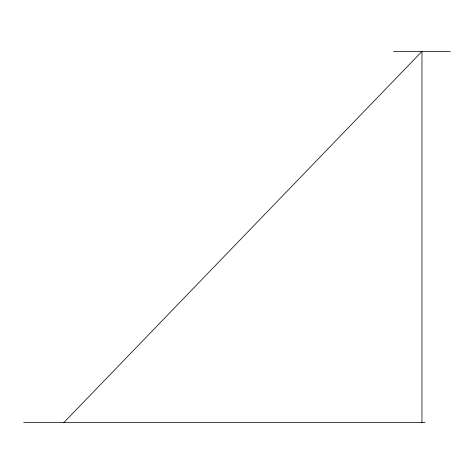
<?xml version="1.0" encoding="UTF-8"?>
<svg xmlns="http://www.w3.org/2000/svg" width="474" height="474" viewBox="0 0 474 474"><rect width="100%" height="100%" fill="white"/><g stroke="black" fill="none" stroke-linecap="round" stroke-linejoin="round"><path stroke-width="0.71" d="M63.848 422.589L421.955 51.411L421.955 422.589M393.503 51.411L450.3 51.411M23.7 422.589L425.184 422.589"/></g></svg>
